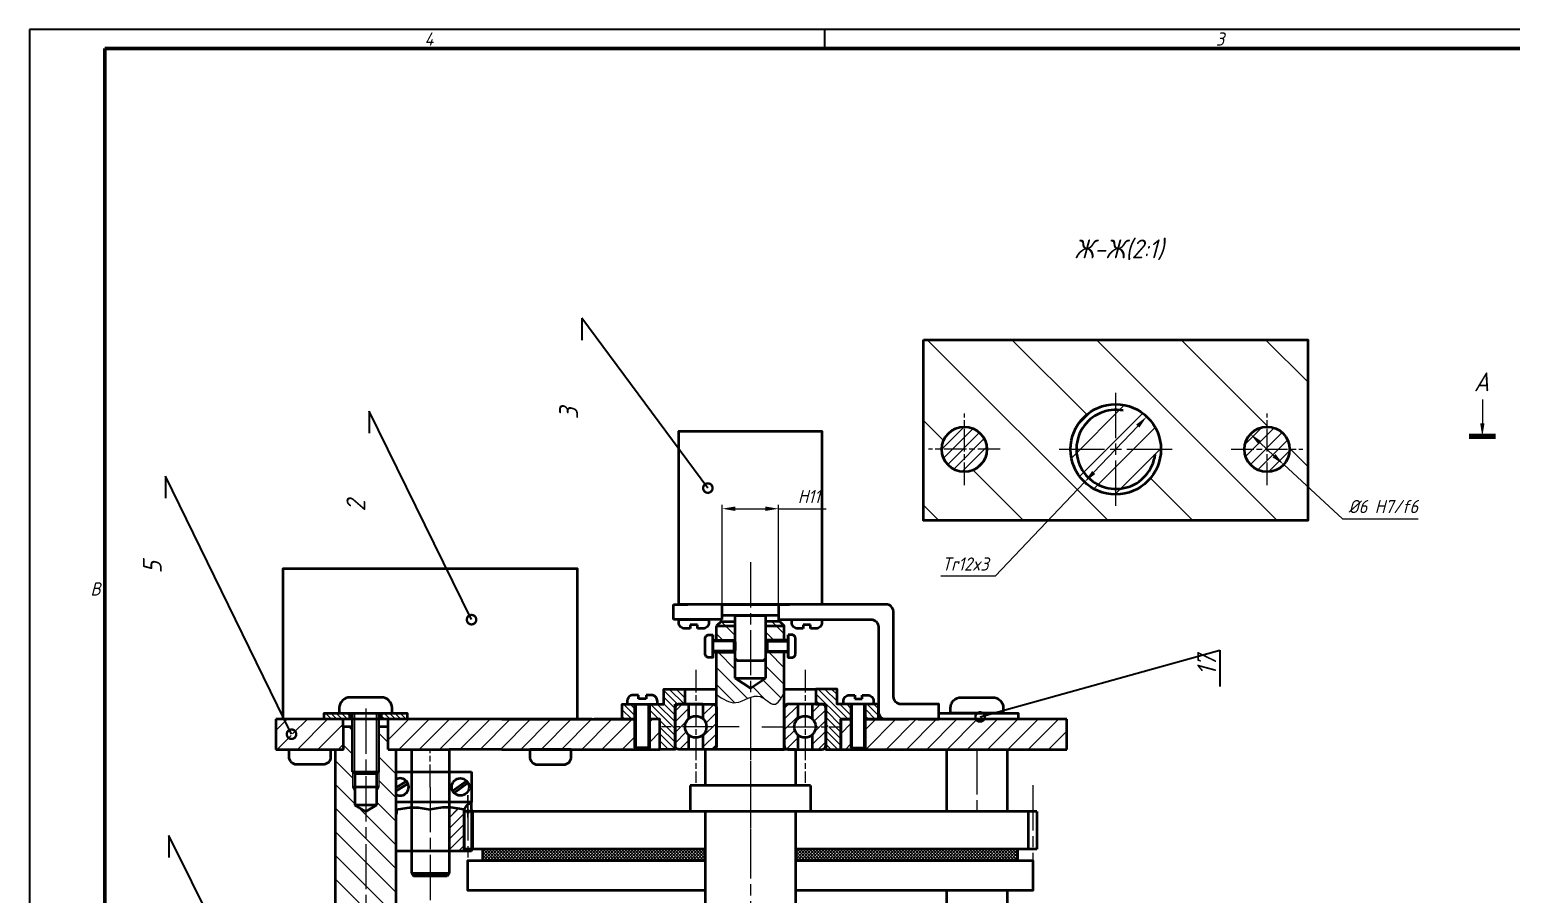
# Model space of a CAD drawing. Header units: millimetres. Extents: x -1178 to 2000, y -2432 to 1302.
# Drawn here: x -1178.4 to -785, y -2067.6 to -1838.1 of the extents above; entities that cross this region are included whole.
import ezdxf
from ezdxf import colors
from ezdxf.entities.mleader import LeaderData, LeaderLine
from ezdxf.enums import TextEntityAlignment as Align
from ezdxf.math import Vec2, Vec3

# ---------------------------------------------------------------- set-up
doc = ezdxf.new("R2010")
doc.units = ezdxf.units.MM
doc.linetypes.add('AM_ISO08W050', pattern=[18, 12, -1.5, 3, -1.5])
doc.linetypes.add('AM_ISO08W050x2', pattern=[9, 6, -0.75, 1.5, -0.75])
doc.layers.get('0').update_dxf_attribs({"lineweight": 80})
for name, color, linetype, lineweight in [('AM_0', 7, 'Continuous', 35), ('AM_4', 3, 'Continuous', 15), ('AM_4N', 3, 'Continuous', 15), ('AM_5', 3, 'Continuous', 15), ('AM_6', 2, 'Continuous', 35), ('AM_7', 4, 'AM_ISO08W050', 15), ('AM_8', 1, 'Continuous', 15), ('AM_BOR', 7, 'Continuous', 35), ('основные', 7, 'Continuous', 35), ('оч жирные', 7, 'Continuous', 70), ('тонкие', 2, 'Continuous', 15)]:
    doc.layers.add(name, color=color, linetype=linetype, lineweight=lineweight)
doc.styles.add('ACGOSTTS', font='geniso.shx', dxfattribs={"oblique": 15})
doc.styles.get("Standard").update_dxf_attribs({"font": 'geniso.shx', "oblique": 15})
doc.dimstyles.new('AM_GOST$0', dxfattribs={"dimtxt": 3.5, "dimasz": 3.5, "dimexe": 1, "dimexo": 1, "dimgap": 1.5, "dimtad": 1, "dimtoh": 1, "dimtxsty": 'Standard', "dimcen": 0, "dimclrd": 256, "dimclre": 256, "dimclrt": 2, "dimadec": 0, "dimazin": 2, "dimtp": 0.1, "dimtm": 0.1, "dimtfac": 0.71, "dimtmove": 0, "dimatfit": 3, "dimfxl": 1, "dimtolj": 1, "dimlwd": -1, "dimlwe": -1, "dimarcsym": 1})
doc.dimstyles.new('AM_GOST$3', dxfattribs={"dimtxt": 3.5, "dimasz": 3.5, "dimexe": 1, "dimexo": 1, "dimgap": 1.5, "dimtad": 1, "dimtoh": 1, "dimtxsty": 'Standard', "dimcen": 0, "dimclrd": 256, "dimclre": 256, "dimclrt": 2, "dimadec": 0, "dimazin": 2, "dimtp": 0.1, "dimtm": 0.1, "dimtfac": 0.71, "dimtdec": 3, "dimtofl": 0, "dimtmove": 0, "dimatfit": 2, "dimfxl": 1, "dimtolj": 1, "dimlwd": -1, "dimlwe": -1, "dimarcsym": 1})
pattern_1 = [(45, (-1500.2472, -2421.1548), (-1.4142136, 1.4142136), [])]
pattern_2 = [(135, (-1500.2472, -2521.8938), (-0.8980256, -0.8980256), [])]
pattern_3 = [(45, (-1899.1692, -2673.5635), (-1.4142136, 1.4142136), [])]
pattern_4 = [(135, (-108.0756, -2492.2954), (-0.7071068, -0.7071068), [])]

# ---------------------------------------------------------------- blocks, each defined once
blk = doc.blocks.new('*D163')
at = {"layer": 'AM_5', "linetype": 'ByBlock', "transparency": 16777216}
for p, q in [((-884.22, -1943.32), (-895.92, -1955.65)), ((-898.33, -1958.19), (-922.05, -1983.18)), ((-922.05, -1983.18), (-936.5, -1983.18))]:
    blk.add_line(p, q, dxfattribs=at)
at = {"layer": 'AM_5', "transparency": 16777216}
for points in [[(-884.64, -1942.91), (-883.8, -1943.72), (-881.81, -1940.78)], [(-896.35, -1955.25), (-895.5, -1956.05), (-898.33, -1958.19)]]:
    blk.add_solid(points, dxfattribs=at)
at = {"layer": 'Defpoints', "color": 0, "transparency": 16777216}
for p in [(-881.81, -1940.78), (-898.33, -1958.19)]:
    blk.add_point(p, dxfattribs=at)
at = {"layer": 'AM_5', "color": 2, "transparency": 16777216, "insert": (-930.02, -1979.93), "char_height": 3.5, "attachment_point": 5}
blk.add_mtext('\\A1;Tr12x3', dxfattribs=at)
blk = doc.blocks.new('*D164')
at = {"layer": 'AM_5', "linetype": 'ByBlock', "transparency": 16777216}
for p, q in [((-851.73, -1947.79), (-848.05, -1951.17)), ((-845.48, -1953.54), (-829.83, -1967.93)), ((-829.83, -1967.93), (-809.77, -1967.93))]:
    blk.add_line(p, q, dxfattribs=at)
at = {"layer": 'AM_5', "transparency": 16777216}
for points in [[(-851.34, -1947.36), (-852.13, -1948.22), (-854.31, -1945.42)], [(-847.66, -1950.74), (-848.45, -1951.6), (-845.48, -1953.54)]]:
    blk.add_solid(points, dxfattribs=at)
at = {"layer": 'Defpoints', "color": 0, "transparency": 16777216}
for p in [(-854.31, -1945.42), (-845.48, -1953.54)]:
    blk.add_point(p, dxfattribs=at)
at = {"layer": 'AM_5', "color": 2, "transparency": 16777216, "insert": (-819.05, -1964.68), "char_height": 3.5, "attachment_point": 5}
blk.add_mtext('\\A1;%%C6 H7/f6', dxfattribs=at)
blk = doc.blocks.new('GOST_A1_LANDSCAPE')
at = {"layer": 'AM_BOR', "color": 1, "lineweight": 25}
for p, q in [((841, 594), (0, 594)), ((0, 594), (0, 0)), ((211, 594), (211, 589))]:
    blk.add_line(p, q, dxfattribs=at)
at = {"layer": 'AM_BOR', "color": 7, "lineweight": 50}
for p, q in [((836, 589), (20, 589)), ((20, 589), (20, 5))]:
    blk.add_line(p, q, dxfattribs=at)
at = {"layer": 'AM_BOR', "color": 1, "lineweight": 25, "style": 'ACGOSTTS', "oblique": 15}
for s, p in [('4', (106, 591.5)), ('3', (316, 591.5)), ('B', (17.5, 445.5))]:
    blk.add_text(s, height=3.5, dxfattribs=at).set_placement(p, align=Align.MIDDLE_CENTER)
blk = doc.blocks.new('*D171')
at = {"layer": 'AM_5', "linetype": 'ByBlock', "transparency": 16777216}
for p, q in [((-994.55, -1992.65), (-994.55, -1964.25)), ((-991.05, -1965.25), (-983.05, -1965.25)), ((-979.55, -1992.65), (-979.55, -1964.25)), ((-979.55, -1965.25), (-966.95, -1965.25))]:
    blk.add_line(p, q, dxfattribs=at)
at = {"layer": 'AM_5', "transparency": 16777216}
for points in [[(-991.05, -1964.67), (-991.05, -1965.84), (-994.55, -1965.25)], [(-983.05, -1964.67), (-983.05, -1965.84), (-979.55, -1965.25)]]:
    blk.add_solid(points, dxfattribs=at)
at = {"layer": 'Defpoints', "color": 0, "transparency": 16777216}
for p in [(-979.55, -1965.25), (-994.55, -1993.65), (-979.55, -1993.65)]:
    blk.add_point(p, dxfattribs=at)
at = {"layer": 'AM_5', "color": 2, "transparency": 16777216, "insert": (-971.5, -1962), "char_height": 3.5, "attachment_point": 5}
blk.add_mtext('\\A1;H11', dxfattribs=at)
blk = doc.blocks.new('_DotSmall')
at = {"color": 0, "linetype": 'ByBlock', "const_width": 0.5}
blk.add_lwpolyline([(-0.0625, 0, 1), (0.0625, 0, 1)], format="xyb", close=True, dxfattribs=at)

msp = doc.modelspace()

# ---------------------------------------------------------------- hatches: boundary and pattern name
at = {"layer": 'AM_8'}
h = msp.add_hatch(dxfattribs=at)
h.set_pattern_fill('ANSI31', color=256, scale=5, angle=90, style=0)
h.set_pattern_definition([(135, (-1173.421, -2180.973), (-11.2253, -11.2253), [])])
h.paths.add_polyline_path([(-839.071, -1920.379), (-941.071, -1920.379), (-941.071, -1968.379), (-839.071, -1968.379)])
h.paths.add_polyline_path([(-878.071, -1949.481, -1), (-902.071, -1949.481, -1)], flags=16)
h.paths.add_polyline_path([(-924.249, -1949.481, -1), (-936.249, -1949.481, -1)], flags=16)
h.paths.add_polyline_path([(-843.894, -1949.481, -1), (-855.894, -1949.481, -1)], flags=16)
h = msp.add_hatch(dxfattribs=at)
h.set_pattern_fill('_U', color=256, scale=5, angle=45, style=0, pattern_type=0)
h.set_pattern_definition([(45, (-1173.4213, -2180.973), (-3.535534, 3.535534), [])])
edge = h.paths.add_edge_path()
edge.add_arc((-890.071, -1949.481), 12, 191.45916, 510.20465)
edge.add_arc((-890.071, -1949.481), 12, 150.20465, 191.45916)
h = msp.add_hatch(dxfattribs=at)
h.set_pattern_fill('_U', color=256, scale=2, angle=45, style=0, pattern_type=0)
h.set_pattern_definition([(45, (-1173.4213, -2180.973), (-1.414214, 1.414214), [])])
edge = h.paths.add_edge_path()
edge.add_arc((-930.249, -1949.481), 6, 191.45916, 383.26764)
edge.add_arc((-930.249, -1949.481), 6, 23.26764, 191.45916)
h = msp.add_hatch(dxfattribs=at)
h.set_pattern_fill('_U', color=256, scale=2.4, angle=45, style=0, pattern_type=0)
h.set_pattern_definition([(45, (-1173.4213, -2180.973), (-1.697056, 1.697056), [])])
edge = h.paths.add_edge_path()
edge.add_arc((-849.894, -1949.481), 6, 191.45916, 514.52594)
edge.add_arc((-849.894, -1949.481), 6, 154.52594, 191.45916)
h = msp.add_hatch(dxfattribs=at)
h.set_pattern_fill('ANSI31', color=256, angle=90, style=0)
h.set_pattern_definition([(135, (-686.6835, -2438.0182), (-2.245064, -2.245064), [])])
edge = h.paths.add_edge_path()
edge.add_line((-995.297, -2003.351), (-995.727, -2003.351))
edge.add_line((-995.727, -2003.351), (-996.047, -2003.351))
edge.add_line((-996.047, -2003.351), (-996.047, -2014.612))
edge.add_spline(control_points=[(-996.047, -2014.612), (-994.352, -2015.769), (-991.464, -2017.74), (-988.333, -2015.83), (-987.049, -2015.354)], knot_values=[0, 0, 0, 0, 2.7958773, 4.7635346, 4.7635346, 4.7635346, 4.7635346], degree=3, periodic=0)
edge.add_line((-987.049, -2015.354), (-987.049, -2012.861))
edge.add_line((-987.049, -2012.861), (-991.047, -2010.241))
edge.add_line((-991.047, -2010.241), (-991.047, -2005.048))
edge.add_line((-991.047, -2005.048), (-991.047, -2003.351))
edge.add_line((-991.047, -2003.351), (-991.477, -2003.351))
edge.add_line((-991.477, -2003.351), (-995.297, -2003.351))
edge = h.paths.add_edge_path()
edge.add_line((-982.618, -2003.351), (-983.047, -2003.351))
edge.add_line((-983.047, -2003.351), (-983.047, -2005.048))
edge.add_line((-983.047, -2005.048), (-983.047, -2010.241))
edge.add_line((-983.047, -2010.241), (-987.049, -2012.863))
edge.add_line((-987.049, -2012.863), (-987.049, -2015.354))
edge.add_spline(control_points=[(-987.049, -2015.354), (-986.151, -2015.021), (-983.9, -2014.566), (-980.513, -2018.781), (-978.869, -2015.587), (-978.047, -2013.99)], knot_values=[4.7635346, 4.7635346, 4.7635346, 4.7635346, 6.1390184, 8.2290928, 10.3200374, 10.3200374, 10.3200374, 10.3200374], degree=3, periodic=0)
edge.add_line((-978.047, -2013.99), (-978.047, -2003.351))
edge.add_line((-978.047, -2003.351), (-978.368, -2003.351))
edge.add_line((-978.368, -2003.351), (-978.797, -2003.351))
edge.add_line((-978.797, -2003.351), (-982.618, -2003.351))
h.paths.add_polyline_path([(-996.047, -1996.355), (-996.047, -2000.151), (-995.727, -2000.151), (-995.297, -2000.151), (-991.477, -2000.151), (-991.047, -2000.151), (-991.047, -1996.355)])
h.paths.add_polyline_path([(-983.047, -1996.355), (-983.047, -2000.151), (-982.618, -2000.151), (-978.797, -2000.151), (-978.368, -2000.151), (-978.047, -2000.151), (-978.047, -1996.355)])
h.paths.add_polyline_path([(-994.847, -1995.155), (-996.047, -1996.355), (-991.047, -1996.355), (-991.047, -1995.155)])
h.paths.add_polyline_path([(-983.047, -1995.155), (-983.047, -1996.355), (-978.047, -1996.355), (-979.247, -1995.155)])
h = msp.add_hatch(dxfattribs=at)
h.set_pattern_fill('ANSI31', color=256, scale=0.4, angle=450, style=0)
h.set_pattern_definition(pattern_2)
h.paths.add_polyline_path([(-1017.747, -2017.155), (-1021.047, -2017.155), (-1021.047, -2021.155), (-1017.747, -2021.155)])
edge = h.paths.add_edge_path()
edge.add_arc((-1006.047, -2018.155), 1, 90, 180, ccw=False)
edge.add_line((-1006.047, -2017.155), (-1004.447, -2017.155))
edge.add_line((-1004.447, -2017.155), (-1004.447, -2013.155))
edge.add_line((-1004.447, -2013.155), (-1010.047, -2013.155))
edge.add_line((-1010.047, -2013.155), (-1010.047, -2017.155))
edge.add_line((-1010.047, -2017.155), (-1011.047, -2017.155))
edge.add_line((-1011.047, -2017.155), (-1013.747, -2017.155))
edge.add_line((-1013.747, -2017.155), (-1013.747, -2021.155))
edge.add_line((-1013.747, -2021.155), (-1011.047, -2021.155))
edge.add_line((-1011.047, -2021.155), (-1011.047, -2023.048))
edge.add_line((-1011.047, -2023.048), (-1007.047, -2023.048))
edge.add_line((-1007.047, -2023.048), (-1007.047, -2018.155))
h.paths.add_polyline_path([(-1017.747, -2017.155), (-1021.047, -2017.155), (-1021.047, -2021.155), (-1017.747, -2021.155)], flags=17)
h.paths.add_polyline_path([(-1007.047, -2023.155), (-1011.047, -2023.155), (-1011.047, -2029.155), (-1007.047, -2029.155)])
edge = h.paths.add_edge_path()
edge.add_line((-960.347, -2017.155), (-963.047, -2017.155))
edge.add_line((-963.047, -2017.155), (-964.047, -2017.155))
edge.add_line((-964.047, -2017.155), (-964.047, -2013.155))
edge.add_line((-964.047, -2013.155), (-969.647, -2013.155))
edge.add_line((-969.647, -2013.155), (-969.647, -2017.155))
edge.add_line((-969.647, -2017.155), (-968.047, -2017.155))
edge.add_arc((-968.047, -2018.155), 1, 0, 90, ccw=False)
edge.add_line((-967.047, -2018.155), (-967.047, -2023.048))
edge.add_line((-967.047, -2023.048), (-963.047, -2023.048))
edge.add_line((-963.047, -2023.048), (-963.047, -2021.155))
edge.add_line((-963.047, -2021.155), (-960.347, -2021.155))
edge.add_line((-960.347, -2021.155), (-960.347, -2017.155))
h.paths.add_polyline_path([(-953.047, -2017.155), (-956.347, -2017.155), (-956.347, -2021.155), (-953.047, -2021.155)])
h.paths.add_polyline_path([(-963.047, -2023.155), (-967.047, -2023.155), (-967.047, -2029.155), (-963.047, -2029.155)])
h = msp.add_hatch(dxfattribs=at)
h.set_pattern_fill('ANSI31', color=256, scale=0.4, angle=450, style=0)
h.set_pattern_definition(pattern_2)
h.paths.add_polyline_path([(-1019.747, -2017.155), (-1021.047, -2017.155), (-1021.047, -2021.155), (-1017.747, -2021.155), (-1017.747, -2017.155)])
h = msp.add_hatch(dxfattribs=at)
h.set_pattern_fill('_U', color=256, scale=2, angle=405, style=0, pattern_type=0)
h.set_pattern_definition(pattern_3)
edge = h.paths.add_edge_path()
edge.add_line((-1006.047, -2029.155), (-1003.461, -2029.155))
edge.add_line((-1003.461, -2029.155), (-1003.461, -2025.28))
edge.add_arc((-1001.547, -2023.155), 2.86, 492.00772, 587.99228, ccw=False)
edge.add_line((-1003.461, -2021.03), (-1003.461, -2017.155))
edge.add_line((-1003.461, -2017.155), (-1006.047, -2017.155))
edge.add_arc((-1006.047, -2018.155), 1, 450, 540)
edge.add_line((-1007.047, -2018.155), (-1007.047, -2028.155))
edge.add_arc((-1006.047, -2028.155), 1, 540, 630)
h = msp.add_hatch(dxfattribs=at)
h.set_pattern_fill('_U', color=256, scale=2, angle=405, style=0, pattern_type=0)
h.set_pattern_definition(pattern_3)
edge = h.paths.add_edge_path()
edge.add_line((-997.047, -2017.155), (-999.633, -2017.155))
edge.add_line((-999.633, -2017.155), (-999.633, -2021.03))
edge.add_arc((-1001.547, -2023.155), 2.86, 312.00772, 407.99228, ccw=False)
edge.add_line((-999.633, -2025.28), (-999.633, -2029.155))
edge.add_line((-999.633, -2029.155), (-997.047, -2029.155))
edge.add_arc((-997.047, -2028.155), 1, 630, 720)
edge.add_line((-996.047, -2028.155), (-996.047, -2018.155))
edge.add_arc((-997.047, -2018.155), 1, 360, 450)
h = msp.add_hatch(dxfattribs=at)
h.set_pattern_fill('_U', color=256, scale=2, angle=405, style=0, pattern_type=0)
h.set_pattern_definition(pattern_3)
edge = h.paths.add_edge_path()
edge.add_arc((-977.047, -2018.155), 1, 450, 540)
edge.add_line((-978.047, -2018.155), (-978.047, -2028.155))
edge.add_arc((-977.047, -2028.155), 1, 540, 630)
edge.add_line((-977.047, -2029.155), (-974.461, -2029.155))
edge.add_line((-974.461, -2029.155), (-974.461, -2025.28))
edge.add_arc((-972.547, -2023.155), 2.86, 492.00772, 587.99228, ccw=False)
edge.add_line((-974.461, -2021.03), (-974.461, -2017.155))
edge.add_line((-974.461, -2017.155), (-977.047, -2017.155))
h = msp.add_hatch(dxfattribs=at)
h.set_pattern_fill('_U', color=256, scale=2, angle=405, style=0, pattern_type=0)
h.set_pattern_definition(pattern_3)
edge = h.paths.add_edge_path()
edge.add_line((-970.633, -2025.28), (-970.633, -2029.155))
edge.add_line((-970.633, -2029.155), (-968.047, -2029.155))
edge.add_arc((-968.047, -2028.155), 1, 630, 720)
edge.add_line((-967.047, -2028.155), (-967.047, -2018.155))
edge.add_arc((-968.047, -2018.155), 1, 360, 450)
edge.add_line((-968.047, -2017.155), (-970.633, -2017.155))
edge.add_line((-970.633, -2017.155), (-970.633, -2021.03))
edge.add_arc((-972.547, -2023.155), 2.86, 312.00772, 407.99228, ccw=False)
h = msp.add_hatch(dxfattribs=at)
h.set_pattern_fill('ANSI31', color=256, scale=1.2, angle=180)
h.set_pattern_definition([(225, (-2064.19, -2517.3044), (2.694077, -2.694077), [])])
h.paths.add_polyline_path([(-1110.571, -2116.373), (-1108.139, -2119.33, -1), (-1107.742, -2119.812, -1), (-1108.139, -2119.33), (-1110.571, -2116.373), (-1113.047, -2116.373), (-1113.047, -2124.373), (-1095.173, -2124.373), (-1095.173, -2122.4), (-1095.173, -2116.373)])
h.paths.add_polyline_path([(-1031.053, -2116.373), (-1031.053, -2118.373), (-1031.044, -2118.373), (-1031.044, -2124.373), (-1078.173, -2124.373), (-1078.173, -2126), (-1100.173, -2126), (-1100.173, -2124.373), (-1083.173, -2124.373), (-1083.173, -2122.4), (-1083.173, -2116.373)])
h.paths.add_polyline_path([(-1111.047, -2021.155), (-1112.131, -2021.155), (-1109.061, -2024.887, -1), (-1108.664, -2025.37, -1), (-1109.061, -2024.887), (-1112.131, -2021.155), (-1113.047, -2021.155), (-1113.047, -2029.155), (-1095.173, -2029.155), (-1095.173, -2023.155), (-1095.173, -2021.155)])
h.paths.add_polyline_path([(-1083.173, -2021.155), (-1083.173, -2023.155), (-1083.173, -2029.155), (-1067.047, -2029.155), (-1053.047, -2029.155), (-1017.747, -2029.155), (-1017.747, -2028.701), (-1017.747, -2021.155), (-1028.48, -2021.155), (-1053.047, -2021.155)])
h.paths.add_polyline_path([(-1023.053, -2116.373), (-1023.053, -2118.373), (-1023.044, -2118.373), (-1023.07, -2124.373), (-1021.062, -2124.373), (-1015.053, -2124.373), (-1015.053, -2116.373)])
h.paths.add_polyline_path([(-951.074, -2116.373), (-951.074, -2118.373), (-951.065, -2118.373), (-951.065, -2124.373), (-953.066, -2124.373), (-953.066, -2150.373), (-958.605, -2150.373), (-958.605, -2124.373), (-959.053, -2124.373), (-959.053, -2116.373), (-953.074, -2116.373), (-953.074, -2115.373), (-949.556, -2115.373), (-949.556, -2116.373)])
h.paths.add_polyline_path([(-941.074, -2116.373), (-943.074, -2116.373), (-943.074, -2118.373), (-943.065, -2118.373), (-943.09, -2124.373), (-926.826, -2124.373), (-926.84, -2116.373)])
h.paths.add_polyline_path([(-926.84, -2116.373), (-926.826, -2124.373), (-903.047, -2124.373), (-903.047, -2116.373)])
h.paths.add_polyline_path([(-941.051, -2021.159), (-942.48, -2021.155), (-953.48, -2021.155), (-956.347, -2021.155), (-956.347, -2029.155), (-945.614, -2029.155), (-903.047, -2029.155), (-903.047, -2021.155), (-937.014, -2021.155), (-937.014, -2021.159)])
h.paths.add_polyline_path([(-963.047, -2021.155), (-963.047, -2029.155), (-960.347, -2029.155), (-960.347, -2028.701), (-960.347, -2021.155)])
h.paths.add_polyline_path([(-1013.747, -2021.155), (-1013.747, -2028.701), (-1013.747, -2029.155), (-1011.047, -2029.155), (-1011.047, -2021.155)])
h = msp.add_hatch(dxfattribs=at)
h.set_pattern_fill('_U', color=256, angle=135, style=0, pattern_type=0)
h.set_pattern_definition(pattern_4)
h.paths.add_polyline_path([(-1100.173, -2021.155), (-1093.402, -2021.155), (-1093.402, -2019.555), (-1100.173, -2019.555)])
h = msp.add_hatch(dxfattribs=at)
h.set_pattern_fill('_U', color=256, angle=135, style=0, pattern_type=0)
h.set_pattern_definition(pattern_4)
h.paths.add_polyline_path([(-1078.173, -2019.555), (-1084.945, -2019.555), (-1084.945, -2021.155), (-1078.173, -2021.155)])
h = msp.add_hatch(dxfattribs=at)
h.set_pattern_fill('ANSI31', color=256, scale=1.4, angle=90)
h.set_pattern_definition([(135, (-2064.19, -2517.3044), (-3.14309, -3.14309), [])])
h.paths.add_polyline_path([(-1085.673, -2023.155), (-1085.673, -2035.074), (-1085.673, -2039.155), (-1086.323, -2040.355), (-1086.323, -2043.955), (-1089.173, -2045.6), (-1089.173, -2099.955), (-1086.323, -2101.6), (-1086.323, -2105.2), (-1085.673, -2106.4), (-1085.673, -2110.481), (-1085.673, -2116.373), (-1081.173, -2116.373), (-1081.173, -2035.155), (-1081.173, -2029.182), (-1083.173, -2029.155), (-1083.173, -2023.155)])
h.paths.add_polyline_path([(-1092.673, -2039.155), (-1092.673, -2023.155), (-1095.173, -2023.155), (-1095.173, -2029.155), (-1097.173, -2029.182), (-1097.173, -2116.373), (-1092.673, -2116.373), (-1092.673, -2110.481), (-1092.673, -2106.4), (-1092.024, -2105.2), (-1092.024, -2101.6), (-1089.173, -2099.955), (-1089.173, -2045.6), (-1092.024, -2043.955), (-1092.024, -2040.355)])
h.paths.add_polyline_path([(-1085.673, -2116.373), (-1085.673, -2122.4), (-1083.173, -2122.4), (-1083.173, -2116.373)])
h.paths.add_polyline_path([(-1095.173, -2116.373), (-1095.173, -2122.4), (-1092.673, -2122.4), (-1092.673, -2116.373)])
h = msp.add_hatch(dxfattribs=at)
h.set_pattern_fill('_U', color=256, scale=2, angle=405, style=0, pattern_type=0)
h.set_pattern_definition(pattern_1)
h.paths.add_polyline_path([(-1063.297, -2056.155), (-1063.297, -2045.155), (-1067.047, -2044.569), (-1067.047, -2056.155)])
h = msp.add_hatch(dxfattribs=at)
h.set_pattern_fill('_U', color=256, scale=2, angle=405, style=0, pattern_type=0)
h.set_pattern_definition(pattern_1)
h.paths.add_polyline_path([(-1067.047, -2045.155), (-1067.047, -2056.155), (-1063.297, -2056.155), (-1063.297, -2045.155)])
h = msp.add_hatch(dxfattribs=at)
h.set_pattern_fill('ANSI37', color=256, scale=0.182, angle=360, style=0)
h.set_pattern_definition([(45, (-3924.4194, -2713.84635), (-0.40860165, 0.40860165), []), (135, (-3924.4194, -2713.84635), (-0.40860165, -0.40860165), [])])
h.paths.add_polyline_path([(-999.048, -2055.655), (-1058.047, -2055.655), (-1058.047, -2058.647), (-999.048, -2058.647)])
h.paths.add_polyline_path([(-916.047, -2055.655), (-975.047, -2055.655), (-975.047, -2058.647), (-916.047, -2058.647)])

# ---------------------------------------------------------------- linework, layer by layer
at = {"layer": 'AM_0'}
for p, q in [((-1077.047, -2029.155), (-1077.047, -2045.155)), ((-1067.047, -2029.155), (-1067.047, -2045.155)), ((-999.047, -2029.155), (-999.047, -2038.778)), ((-975.047, -2029.155), (-975.047, -2038.778)), ((-1092.024, -2035.555), (-1092.024, -2043.955)), ((-1086.323, -2035.555), (-1086.323, -2043.955)), ((-1085.673, -2039.155), (-1092.673, -2039.155)), ((-1003.047, -2038.778), (-1003.047, -2045.655)), ((-971.047, -2038.778), (-1003.047, -2038.778)), ((-971.047, -2038.778), (-971.047, -2045.655)), ((-1089.173, -2045.6), (-1092.024, -2043.955)), ((-1086.323, -2043.955), (-1092.024, -2043.955)), ((-1089.173, -2045.6), (-1086.323, -2043.955)), ((-1061.047, -2043.155), (-1081.173, -2043.155)), ((-1061.047, -2045.155), (-1061.047, -2056.155)), ((-1063.047, -2045.655), (-1063.047, -2055.655)), ((-911.047, -2045.655), (-1063.047, -2045.655)), ((-1060.797, -2045.655), (-1060.797, -2055.655)), ((-971.047, -2045.655), (-1003.047, -2045.655)), ((-975.047, -2045.655), (-999.047, -2045.655)), ((-913.297, -2045.655), (-913.297, -2055.655)), ((-911.047, -2045.655), (-911.047, -2055.655)), ((-1061.047, -2056.155), (-1081.173, -2056.155)), ((-1077.047, -2056.155), (-1077.047, -2061.997)), ((-1067.047, -2056.155), (-1077.047, -2056.155)), ((-1067.047, -2056.155), (-1067.047, -2061.997)), ((-999.047, -2055.655), (-1063.047, -2055.655)), ((-911.047, -2055.655), (-975.047, -2055.655)), ((-1077.047, -2061.997), (-1076.513, -2062.802)), ((-1067.581, -2062.802), (-1076.513, -2062.802)), ((-1067.047, -2061.997), (-1067.581, -2062.802))]:
    msp.add_line(p, q, dxfattribs=at)
at = {"layer": 'AM_4'}
for p, q in [((-1017.314, -2029.155), (-1017.314, -2017.155)), ((-1014.18, -2029.155), (-1014.18, -2017.155)), ((-959.914, -2029.155), (-959.914, -2017.155)), ((-956.347, -2028.701), (-956.347, -2017.155)), ((-1092.673, -2021.256), (-1092.673, -2039.155)), ((-1092.024, -2035.555), (-1092.024, -2019.555)), ((-1086.323, -2035.555), (-1086.323, -2019.555)), ((-1085.673, -2021.256), (-1085.673, -2039.155)), ((-1017.747, -2028.701), (-1017.747, -2029.155)), ((-1013.747, -2028.701), (-1013.747, -2029.155)), ((-960.347, -2028.701), (-960.347, -2029.155)), ((-956.347, -2028.701), (-956.347, -2029.155)), ((-1092.673, -2039.155), (-1092.024, -2040.355)), ((-1085.673, -2039.155), (-1086.323, -2040.355))]:
    msp.add_line(p, q, dxfattribs=at)
at = {"layer": 'AM_4N'}
for p, q in [((-991.047, -2000.581), (-997.047, -2000.581)), ((-983.047, -2000.581), (-977.047, -2000.581)), ((-991.047, -2002.922), (-997.047, -2002.922)), ((-983.047, -2002.922), (-977.047, -2002.922))]:
    msp.add_line(p, q, dxfattribs=at)
at = {"layer": 'AM_5'}
msp.add_line((-792.739, -1936.234), (-792.739, -1942.553), dxfattribs=at)
at = {"layer": 'AM_5', "linetype": 'Continuous'}
msp.add_trace([(-793.322, -1942.553), (-792.156, -1942.553), (-792.739, -1946.053)], dxfattribs=at)
at = {"layer": 'AM_6'}
msp.add_arc((-890.005, -1949.49), 10.5, 79.58166, 352.69269, dxfattribs=at)
at = {"layer": 'AM_7'}
for p, q in [((-890.071, -1964.481), (-890.071, -1934.481)), ((-905.071, -1949.481), (-875.071, -1949.481)), ((-987.047, -1979.467), (-987.065, -2385.616)), ((-1089.173, -2018.304), (-1089.173, -2124.373)), ((-926.921, -2029.155), (-926.921, -2045.655)), ((-1072.047, -2039.155), (-1072.047, -2071.155)), ((-1062.112, -2041.32), (-1062.047, -2063.155)), ((-1062.047, -2041.32), (-1062.047, -2062.655)), ((-912.047, -2038.655), (-912.047, -2062.655))]:
    msp.add_line(p, q, dxfattribs=at)
at = {"layer": 'AM_7', "linetype": 'AM_ISO08W050x2'}
for p, q in [((-930.249, -1959.022), (-930.249, -1939.941)), ((-849.894, -1959.022), (-849.894, -1939.941)), ((-920.709, -1949.481), (-939.789, -1949.481)), ((-859.434, -1949.481), (-840.354, -1949.481)), ((-1001.547, -2008.049), (-1001.547, -2038.048)), ((-972.547, -2008.049), (-972.547, -2038.048)), ((-972.547, -2008.049), (-972.547, -2038.048)), ((-990.047, -2023.155), (-1010.64, -2023.155)), ((-987.047, -2023.155), (-987.047, -2051.655)), ((-984.047, -2023.155), (-963.454, -2023.155)), ((-1072.047, -2039.155), (-1072.047, -2029.155))]:
    msp.add_line(p, q, dxfattribs=at)
at = {"layer": 'основные'}
for p, q in [((-1007.448, -1994.646), (-1007.448, -1990.646)), ((-1007.448, -1990.646), (-1003.615, -1990.646)), ((-994.548, -1994.647), (-994.548, -1990.648)), ((-987.047, -1990.648), (-976.647, -1990.648)), ((-979.547, -1990.648), (-979.547, -1994.648)), ((-994.548, -1994.647), (-1007.448, -1994.646)), ((-1001.047, -1996.048), (-1003.047, -1996.048)), ((-1003.047, -1996.048), (-1003.047, -1997.048)), ((-1001.047, -1997.048), (-1001.047, -1996.048)), ((-994.847, -1995.155), (-996.047, -1996.355)), ((-996.047, -2000.151), (-996.047, -1996.355)), ((-996.047, -1996.355), (-991.047, -1996.355)), ((-994.847, -1995.155), (-991.047, -1995.155)), ((-979.247, -1995.155), (-983.047, -1995.155)), ((-983.047, -1996.355), (-978.047, -1996.355)), ((-979.247, -1995.155), (-978.047, -1996.355)), ((-978.047, -2000.151), (-978.047, -1996.355)), ((-971.047, -1996.048), (-973.047, -1996.048)), ((-973.047, -1996.048), (-973.047, -1997.048)), ((-971.047, -1997.048), (-971.047, -1996.048)), ((-997.047, -2000.151), (-997.047, -1998.751)), ((-997.047, -2000.151), (-995.727, -2000.151)), ((-997.047, -2003.351), (-997.047, -2000.151)), ((-995.727, -2000.151), (-995.297, -2000.151)), ((-995.297, -2000.151), (-991.477, -2000.151)), ((-991.477, -2000.151), (-991.047, -2000.581)), ((-991.477, -2000.151), (-991.477, -2003.351)), ((-991.477, -2000.151), (-991.047, -2000.151)), ((-991.047, -2000.581), (-991.047, -2002.922)), ((-982.618, -2000.151), (-983.047, -2000.581)), ((-982.618, -2000.151), (-983.047, -2000.151)), ((-983.047, -2000.581), (-983.047, -2002.922)), ((-978.797, -2000.151), (-982.618, -2000.151)), ((-982.618, -2000.151), (-982.618, -2003.351)), ((-978.368, -2000.151), (-978.797, -2000.151)), ((-977.047, -2000.151), (-978.368, -2000.151)), ((-977.047, -2000.151), (-977.047, -1998.751)), ((-977.047, -2003.351), (-977.047, -2000.151)), ((-997.047, -2004.751), (-997.047, -2003.351)), ((-997.047, -2003.351), (-995.727, -2003.351)), ((-996.047, -2029.155), (-996.047, -2003.351)), ((-995.727, -2003.351), (-995.297, -2003.351)), ((-995.297, -2003.351), (-991.477, -2003.351)), ((-991.477, -2003.351), (-991.047, -2002.922)), ((-991.477, -2003.351), (-991.047, -2003.351)), ((-991.047, -2010.241), (-991.047, -2005.048)), ((-982.618, -2003.351), (-983.047, -2002.922)), ((-982.618, -2003.351), (-983.047, -2003.351)), ((-983.047, -2005.048), (-983.047, -2010.241)), ((-978.797, -2003.351), (-982.618, -2003.351)), ((-978.368, -2003.351), (-978.797, -2003.351)), ((-977.047, -2003.351), (-978.368, -2003.351)), ((-978.047, -2029.155), (-978.047, -2003.351)), ((-977.047, -2004.751), (-977.047, -2003.351)), ((-1004.447, -2013.155), (-1004.447, -2017.155)), ((-1004.447, -2013.155), (-996.047, -2013.155)), ((-987.048, -2012.861), (-991.047, -2010.241)), ((-991.047, -2010.241), (-983.047, -2010.241)), ((-987.047, -2012.862), (-983.047, -2010.241)), ((-978.047, -2013.155), (-969.647, -2013.155)), ((-1017.747, -2028.701), (-1017.747, -2017.155)), ((-1016.747, -2015.755), (-1016.747, -2014.755)), ((-1014.747, -2015.755), (-1016.747, -2015.755)), ((-1014.747, -2014.755), (-1014.747, -2015.755)), ((-1013.747, -2028.701), (-1013.747, -2017.155)), ((-1007.047, -2018.155), (-1007.047, -2017.155)), ((-1007.047, -2017.155), (-1006.047, -2017.155)), ((-1006.047, -2017.155), (-996.047, -2017.155)), ((-999.633, -2017.155), (-1006.047, -2017.155)), ((-1003.461, -2017.155), (-1003.461, -2021.03)), ((-999.633, -2017.155), (-999.633, -2021.03)), ((-974.461, -2017.155), (-974.461, -2021.03)), ((-970.633, -2017.155), (-970.633, -2021.03)), ((-968.047, -2017.155), (-967.041, -2017.155)), ((-967.041, -2017.155), (-967.041, -2018.253)), ((-960.347, -2017.155), (-960.347, -2028.701)), ((-959.347, -2014.755), (-959.347, -2015.755)), ((-959.347, -2015.755), (-957.347, -2015.755)), ((-957.347, -2015.755), (-957.347, -2014.755)), ((-956.78, -2029.155), (-956.78, -2017.155)), ((-1113.047, -2021.155), (-1113.047, -2029.155)), ((-1095.173, -2023.155), (-1095.173, -2021.155)), ((-1093.402, -2021.155), (-1093.402, -2019.555)), ((-1092.673, -2035.074), (-1092.673, -2019.555)), ((-1085.673, -2035.074), (-1085.673, -2019.555)), ((-1084.945, -2021.155), (-1084.945, -2019.555)), ((-1083.173, -2023.155), (-1083.173, -2021.155)), ((-1053.047, -2021.155), (-1028.48, -2021.155)), ((-1028.48, -2021.155), (-1017.747, -2021.155)), ((-1011.047, -2021.155), (-1013.747, -2021.155)), ((-1011.047, -2029.155), (-1011.047, -2021.155)), ((-1007.047, -2018.155), (-1007.047, -2021.155)), ((-963.047, -2021.155), (-963.047, -2029.155)), ((-963.047, -2021.155), (-960.347, -2021.155)), ((-960.347, -2021.155), (-963.047, -2021.155)), ((-953.48, -2021.155), (-956.347, -2021.155)), ((-942.48, -2021.155), (-953.48, -2021.155)), ((-903.047, -2021.155), (-942.48, -2021.155)), ((-903.047, -2029.155), (-903.047, -2021.155)), ((-1003.461, -2025.28), (-1003.461, -2029.155)), ((-999.633, -2025.28), (-999.633, -2029.155)), ((-974.461, -2025.28), (-974.461, -2029.155)), ((-970.633, -2025.28), (-970.633, -2029.155)), ((-1083.173, -2029.155), (-1067.047, -2029.155)), ((-1053.047, -2029.155), (-1067.047, -2029.155)), ((-1053.047, -2029.155), (-1011.047, -2029.155)), ((-1013.747, -2028.701), (-1017.747, -2028.701)), ((-1017.314, -2029.155), (-1017.747, -2028.701)), ((-1014.18, -2029.155), (-1017.314, -2029.155)), ((-1013.747, -2028.701), (-1014.18, -2029.155)), ((-975.047, -2029.155), (-999.047, -2029.155)), ((-987.047, -2029.155), (-978.047, -2029.155)), ((-963.047, -2029.155), (-945.614, -2029.155)), ((-960.347, -2028.701), (-956.347, -2028.701)), ((-960.347, -2028.701), (-959.914, -2029.155)), ((-959.914, -2029.155), (-956.78, -2029.155)), ((-956.78, -2029.155), (-956.347, -2028.701)), ((-945.614, -2029.155), (-903.047, -2029.155)), ((-1092.673, -2035.074), (-1092.024, -2035.555)), ((-1092.673, -2035.074), (-1085.673, -2035.074)), ((-1092.024, -2035.555), (-1086.323, -2035.555)), ((-1085.673, -2035.074), (-1086.323, -2035.555)), ((-1081.173, -2035.155), (-1061.047, -2035.155)), ((-1066.089, -2040.175), (-1062.427, -2037.492)), ((-1061.047, -2035.155), (-1061.047, -2043.155)), ((-1078.302, -2037.601), (-1081.173, -2039.392)), ((-1081.173, -2040.27), (-1077.934, -2038.249)), ((-1065.648, -2040.776), (-1066.089, -2040.175)), ((-1061.963, -2038.075), (-1065.648, -2040.776)), ((-1081.047, -2056.155), (-1081.047, -2045.155)), ((-1077.047, -2045.155), (-1077.047, -2056.155)), ((-1067.047, -2045.155), (-1067.047, -2056.155)), ((-1063.047, -2056.155), (-1063.047, -2045.155)), ((-1062.047, -2045.155), (-1062.047, -2046.155)), ((-1061.047, -2045.155), (-1061.047, -2043.155)), ((-999.047, -2045.655), (-999.064, -2362.437)), ((-975.047, -2045.655), (-975.047, -2061.647)), ((-1058.047, -2058.647), (-1058.047, -2055.655)), ((-999.047, -2055.649), (-1003.047, -2055.647)), ((-916.047, -2058.647), (-916.047, -2055.655)), ((-975.047, -2058.647), (-975.047, -2062.519)), ((-1077.047, -2061.997), (-1067.047, -2061.997)), ((-975.047, -2061.647), (-975.064, -2362.355))]:
    msp.add_line(p, q, dxfattribs=at)
for points in [[(-941.071, -1920.379), (-839.071, -1920.379), (-839.071, -1968.379), (-941.071, -1968.379)], [(-1111.047, -2021.155), (-1111.047, -1981.155), (-1033.047, -1981.155), (-1033.047, -2021.155)], [(-994.547, -1990.648), (-979.547, -1990.648), (-979.547, -1993.648), (-994.547, -1993.648)]]:
    msp.add_lwpolyline(points, close=True, dxfattribs=at)
for points in [[(-1000.48, -1990.648), (-1006.047, -1990.648), (-1006.047, -1944.648), (-968.047, -1944.648), (-968.047, -1990.648), (-1000.48, -1990.648)], [(-991.047, -1995.155), (-991.047, -1993.648), (-983.047, -1993.648), (-983.047, -1995.155)], [(-985.279, -2005.648), (-990.447, -2005.648), (-991.047, -2005.048), (-991.047, -1995.155)], [(-983.047, -1995.155), (-983.047, -2005.048), (-983.647, -2005.648), (-985.279, -2005.648)], [(-1091.047, -2021.155), (-1113.047, -2021.155)], [(-1092.673, -2021.155), (-1100.173, -2021.155), (-1100.173, -2019.555), (-1078.173, -2019.555), (-1078.173, -2021.155), (-1085.673, -2021.155)], [(-1029.047, -2021.155), (-1035.047, -2021.155)], [(-1021.047, -2021.155), (-1025.047, -2021.155), (-1028.48, -2021.155)], [(-1007.047, -2029.155), (-1011.047, -2029.155), (-1011.047, -2021.155), (-1013.747, -2021.155)], [(-967.047, -2029.155), (-963.047, -2029.155), (-963.047, -2021.155), (-960.347, -2021.155)], [(-953.047, -2021.155), (-949.047, -2021.155), (-945.614, -2021.155)], [(-942.48, -2021.155), (-939.047, -2021.155)], [(-937.013, -2019.54), (-915.921, -2019.54), (-915.921, -2021.14), (-937.014, -2021.14)], [(-1092.673, -2023.155), (-1095.173, -2023.155), (-1095.173, -2029.155), (-1095.173, -2029.155)], [(-1083.173, -2029.155), (-1083.173, -2029.155), (-1083.173, -2023.155), (-1085.673, -2023.155)], [(-1113.047, -2029.155), (-1095.173, -2029.155)], [(-1081.173, -2035.155), (-1081.173, -2116.373), (-1097.173, -2116.373), (-1097.173, -2029.182), (-1095.173, -2029.155)], [(-1083.173, -2029.155), (-1081.173, -2029.182), (-1081.173, -2035.155)], [(-934.921, -2045.655), (-934.921, -2029.182), (-918.921, -2029.182), (-918.921, -2045.655)], [(-1027.895, -2066.647), (-1062.051, -2066.647), (-1062.051, -2058.647), (-999.048, -2058.647)], [(-975.047, -2058.647), (-912.051, -2058.647), (-912.051, -2066.647), (-946.236, -2066.647)], [(-999.048, -2066.647), (-1027.895, -2066.647)], [(-946.236, -2066.647), (-975.047, -2066.647)], [(-918.921, -2066.647), (-918.826, -2116.373), (-934.826, -2116.373), (-934.921, -2066.647)]]:
    msp.add_lwpolyline(points, dxfattribs=at)
for points in [[(-973.615, -1990.649), (-979.548, -1990.648), (-979.548, -1994.648), (-955.048, -1994.65, -0.4142136), (-953.049, -1996.651), (-953.051, -2019.158, 0.4142136), (-951.051, -2021.158), (-945.051, -2021.158)], [(-941.051, -2021.159), (-937.014, -2021.159), (-937.013, -2017.159), (-947.05, -2017.158, -0.4142136), (-949.05, -2015.158), (-949.048, -1994.651), (-949.048, -1992.651, 0.4142136), (-951.048, -1990.651), (-970.481, -1990.649)], [(-1003.047, -1997.048), (-1004.447, -1997.048, -0.4142136), (-1006.047, -1995.448), (-1006.047, -1994.648), (-998.047, -1994.648), (-998.047, -1995.448, -0.4142136), (-999.647, -1997.048), (-1001.047, -1997.048)], [(-973.047, -1997.048), (-974.447, -1997.048, -0.4142136), (-976.047, -1995.448), (-976.047, -1994.648), (-968.047, -1994.648), (-968.047, -1995.448, -0.4142136), (-969.647, -1997.048), (-971.047, -1997.048)], [(-1017.747, -2021.155), (-1021.047, -2021.155), (-1021.047, -2017.155), (-1011.047, -2017.155), (-1010.047, -2017.155), (-1010.047, -2013.155), (-1004.447, -2013.155), (-1004.447, -2017.155), (-1006.047, -2017.155, 0.4142136), (-1007.047, -2018.155), (-1007.047, -2029.155), (-1011.047, -2029.155)], [(-956.347, -2021.155), (-953.047, -2021.155), (-953.047, -2017.155), (-963.047, -2017.155), (-964.047, -2017.155), (-964.047, -2013.155), (-969.647, -2013.155), (-969.647, -2017.155), (-968.047, -2017.155, -0.4142136), (-967.047, -2018.155), (-967.047, -2029.155), (-963.047, -2029.155)], [(-1016.747, -2014.755), (-1018.147, -2014.755, 0.4142136), (-1019.747, -2016.355), (-1019.747, -2017.155), (-1011.747, -2017.155), (-1011.747, -2016.355, 0.4142136), (-1013.347, -2014.755), (-1014.747, -2014.755)], [(-997.047, -2029.155), (-1006.047, -2029.155, -0.4142136), (-1007.047, -2028.155), (-1007.047, -2018.155, -0.4142136), (-1006.047, -2017.155), (-997.047, -2017.155, -0.4142136), (-996.047, -2018.155), (-996.047, -2028.155, -0.4142136), (-997.047, -2029.155, -1.6557411)], [(-977.047, -2029.155), (-968.047, -2029.155, 0.4142136), (-967.047, -2028.155), (-967.047, -2018.155, 0.4142136), (-968.047, -2017.155), (-977.047, -2017.155, 0.4142136), (-978.047, -2018.155), (-978.047, -2028.155, 0.4142136), (-977.047, -2029.155, 1.6557411)], [(-957.347, -2014.755), (-955.947, -2014.755, -0.4142136), (-954.347, -2016.355), (-954.347, -2017.155), (-962.347, -2017.155), (-962.347, -2016.355, -0.4142136), (-960.747, -2014.755), (-959.347, -2014.755)]]:
    msp.add_lwpolyline(points, format="xyb", dxfattribs=at)
for points in [[(-997.047, -1998.751), (-997.047, -2004.751), (-998.047, -2004.751, -0.4142136), (-999.047, -2003.751), (-999.047, -1999.751, -0.4142136), (-998.047, -1998.751)], [(-977.047, -1998.751), (-977.047, -2004.751), (-976.047, -2004.751, 0.4142136), (-975.047, -2003.751), (-975.047, -1999.751, 0.4142136), (-976.047, -1998.751)], [(-1082.173, -2019.555), (-1082.173, -2018.155, 0.4142136), (-1084.973, -2015.355), (-1093.373, -2015.355, 0.4142136), (-1096.173, -2018.155), (-1096.173, -2019.555)], [(-933.921, -2019.555), (-933.921, -2018.155, -0.4142136), (-931.121, -2015.355), (-922.721, -2015.355, -0.4142136), (-919.921, -2018.155), (-919.921, -2019.555)], [(-1109.488, -2031.182), (-1109.488, -2029.182), (-1098.488, -2029.182), (-1098.488, -2031.182, -0.4142136), (-1100.488, -2033.182), (-1107.488, -2033.182, -0.4142136)], [(-1034.607, -2031.182), (-1034.607, -2029.182), (-1045.607, -2029.182), (-1045.607, -2031.182, 0.4142136), (-1043.607, -2033.182), (-1036.607, -2033.182, 0.4142136)]]:
    msp.add_lwpolyline(points, format="xyb", close=True, dxfattribs=at)
for centre, radius in [((-890.071, -1949.481), 12), ((-890.071, -1949.481), 12), ((-930.249, -1949.481), 6), ((-849.894, -1949.481), 6), ((-1001.547, -2023.155), 2.86), ((-972.547, -2023.155), 2.86), ((-1064.038, -2039.134), 2.3)]:
    msp.add_circle(centre, radius, dxfattribs=at)
for centre, radius, start, end in [((-1006.047, -2018.155), 1, 90, 180), ((-1006.047, -2018.155), 1, 90, 180), ((-1080.057, -2039.134), 2.3, 240.9476, 119.0524)]:
    msp.add_arc(centre, radius, start, end, dxfattribs=at)
for points, knots in [([(-1081.173, -2044.798), (-1081.118, -2044.911), (-1080.955, -2045.364), (-1081.008, -2045.907), (-1081.047, -2046.308)], [1.20962553, 1.20962553, 1.20962553, 1.20962553, 1.41421356, 1.99073645, 1.99073645, 1.99073645, 1.99073645]), ([(-1081.047, -2045.155), (-1079.486, -2044.848), (-1076.483, -2044.257), (-1073.486, -2044.864), (-1072.047, -2045.155)], [0, 0, 0, 0, 2.3603135, 4.5395961, 4.5395961, 4.5395961, 4.5395961]), ([(-1063.047, -2045.155), (-1064.609, -2044.848), (-1067.612, -2044.257), (-1070.609, -2044.864), (-1072.047, -2045.155)], [0, 0, 0, 0, 2.3603135, 4.5395961, 4.5395961, 4.5395961, 4.5395961]), ([(-1061.047, -2043.155), (-1061.951, -2043.723), (-1063.222, -2044.524), (-1063.087, -2045.907), (-1063.047, -2046.308)], [0, 0, 0, 0, 1.4142136, 1.9907364, 1.9907364, 1.9907364, 1.9907364])]:
    msp.add_open_spline(points, degree=3, knots=knots, dxfattribs=at)
at = {"layer": 'оч жирные'}
msp.add_line((-789.239, -1946.053), (-796.239, -1946.053), dxfattribs=at)
at = {"layer": 'тонкие'}
msp.add_open_spline([(-996.047, -2014.612), (-994.352, -2015.769), (-990.63, -2018.309), (-985.1, -2013.074), (-980.513, -2018.781), (-978.869, -2015.587), (-978.047, -2013.99)], degree=3, knots=[0, 0, 0, 0, 2.7958773, 6.1390184, 8.2290928, 10.3200374, 10.3200374, 10.3200374, 10.3200374], dxfattribs=at)

# ---------------------------------------------------------------- block references
at = {"layer": 'основные', "lineweight": 0}
msp.add_blockref('GOST_A1_LANDSCAPE', (-1178.384, -2432.051), dxfattribs=at)

# ---------------------------------------------------------------- texts
at = {"layer": 'основные', "char_height": 5, "attachment_point": 1}
for s, insert in [('Ж-Ж(2:1)', (-901.002, -1893.769)), ('А', (-794.974, -1929.064))]:
    msp.add_mtext(s, dxfattribs=dict(at, insert=insert))

# ---------------------------------------------------------------- dimensions: what is measured, and where the dimension line sits
at = {"layer": 'AM_5'}
for p1, p2, text, picture, middle in [((-881.811, -1940.777), (-898.331, -1958.186), 'Tr12x3', '*D163', (-930.021, -1983.177)), ((-854.31, -1945.42), (-845.477, -1953.543), '%%C6 H7/f6', '*D164', (-819.05, -1967.928))]:
    dim = msp.add_diameter_dim_2p(p1=p1, p2=p2, text=text, dimstyle='AM_GOST$3', override={"dimpost": ''}, dxfattribs=at)
    dim.commit()
    dim.dimension.update_dxf_attribs({"geometry": picture, "text_midpoint": middle, "dimtype": 163})
dim = msp.add_linear_dim(base=(-979.547, -1965.254), p1=(-994.547, -1993.648), p2=(-979.547, -1993.648), angle=180, text='H11', dimstyle='AM_GOST$0', override={"dimpost": '', "dimtdec": 3}, dxfattribs=at)
dim.commit()
dim.dimension.update_dxf_attribs({"geometry": '*D171', "text_midpoint": (-971.5, -1965.254), "dimtype": 160})

# ---------------------------------------------------------------- leaders
at = {"layer": 'AM_4'}
ml = msp.add_multileader_mtext('Standard', dxfattribs=at)
ml.set_content('3', color=256)
ml.set_leader_properties()
ml.set_arrow_properties(name='DOTSMALL')
ml.build(insert=Vec2(0, 0))
ml.multileader.update_dxf_attribs({"text_left_attachment_type": 6, "text_right_attachment_type": 6, "dogleg_length": 0, "arrow_head_size": 5})
ctx = ml.context
ctx.base_point, ctx.char_height, ctx.arrow_head_size, ctx.plane_origin, ctx.plane_x_axis, ctx.plane_y_axis = Vec3(-1031.798, -1921.908), 5, 5, Vec3(-998.339, -1959.771), Vec3(0, 1), Vec3(-1, 0)
ctx.left_attachment, ctx.right_attachment = 6, 6
notes = []
notes.append((ctx, [(0, (1, 1, 0), (-1031.798, -1914.702), (1, 0), 0, [(0, [(-998.339, -1959.771)], 0, [])])]))
ctx.mtext.insert, ctx.mtext.text_direction, ctx.mtext.rotation, ctx.mtext.flow_direction = Vec3(-1037.798, -1941.525), Vec3(0, 1), 1.5707963, 5
ml = msp.add_multileader_mtext('Standard', dxfattribs=at)
ml.set_content('2', color=256)
ml.set_leader_properties()
ml.set_arrow_properties(name='DOTSMALL')
ml.build(insert=Vec2(0, 0))
ml.multileader.update_dxf_attribs({"text_left_attachment_type": 6, "text_right_attachment_type": 6, "dogleg_length": 0, "arrow_head_size": 5})
ctx = ml.context
ctx.base_point, ctx.char_height, ctx.arrow_head_size, ctx.plane_origin, ctx.plane_x_axis, ctx.plane_y_axis = Vec3(-1088.279, -1946.515), 5, 5, Vec3(-1061.075, -1994.709), Vec3(0, 1), Vec3(-1, 0)
ctx.left_attachment, ctx.right_attachment = 6, 6
notes.append((ctx, [(0, (1, 1, 0), (-1088.279, -1939.35), (1, 0), 0, [(0, [(-1061.075, -1994.709)], 0, [])])]))
ctx.mtext.insert, ctx.mtext.text_direction, ctx.mtext.rotation, ctx.mtext.flow_direction = Vec3(-1094.279, -1966.009), Vec3(0, 1), 1.5707963, 5
ml = msp.add_multileader_mtext('Standard', dxfattribs=at)
ml.set_content('5', color=256)
ml.set_leader_properties()
ml.set_arrow_properties(name='DOTSMALL')
ml.build(insert=Vec2(0, 0))
ml.multileader.update_dxf_attribs({"text_left_attachment_type": 6, "text_right_attachment_type": 6, "dogleg_length": 0, "arrow_head_size": 5})
ctx = ml.context
ctx.base_point, ctx.char_height, ctx.arrow_head_size, ctx.plane_origin, ctx.plane_x_axis, ctx.plane_y_axis = Vec3(-1142.322, -1963.584), 5, 5, Vec3(-1108.863, -2025.128), Vec3(0, 1), Vec3(-1, 0)
ctx.left_attachment, ctx.right_attachment = 6, 6
notes.append((ctx, [(0, (1, 1, 0), (-1142.322, -1956.628), (1, 0), 0, [(0, [(-1108.863, -2025.128)], 0, [])])]))
ctx.mtext.insert, ctx.mtext.text_direction, ctx.mtext.rotation, ctx.mtext.flow_direction = Vec3(-1148.322, -1982.451), Vec3(0, 1), 1.5707963, 5
ml = msp.add_multileader_mtext('Standard', dxfattribs=at)
ml.set_content('17', color=256)
ml.set_leader_properties()
ml.set_arrow_properties(name='DOTSMALL')
ml.build(insert=Vec2(0, 0))
ml.multileader.update_dxf_attribs({"text_left_attachment_type": 6, "text_right_attachment_type": 6, "dogleg_length": 0, "arrow_head_size": 5})
ctx = ml.context
ctx.base_point, ctx.char_height, ctx.arrow_head_size, ctx.plane_origin, ctx.plane_x_axis, ctx.plane_y_axis = Vec3(-862.415, -2011.538), 5, 5, Vec3(-926.069, -2020.542), Vec3(0, 1), Vec3(-1, 0)
ctx.left_attachment, ctx.right_attachment = 6, 6
notes.append((ctx, [(0, (1, 1, 0), (-862.415, -2002.77), (1, 0), 0, [(0, [(-926.069, -2020.542)], 0, [])])]))
ctx.mtext.insert, ctx.mtext.text_direction, ctx.mtext.rotation, ctx.mtext.flow_direction = Vec3(-868.415, -2009.538), Vec3(0, 1), 1.5707963, 5
ml = msp.add_multileader_mtext('Standard', dxfattribs=at)
ml.set_content('6', color=256)
ml.set_leader_properties()
ml.set_arrow_properties(name='DOTSMALL')
ml.build(insert=Vec2(0, 0))
ml.multileader.update_dxf_attribs({"text_left_attachment_type": 6, "text_right_attachment_type": 6, "dogleg_length": 0, "arrow_head_size": 5})
ctx = ml.context
ctx.base_point, ctx.char_height, ctx.arrow_head_size, ctx.plane_origin, ctx.plane_x_axis, ctx.plane_y_axis = Vec3(-1141.4, -2058.744), 5, 5, Vec3(-1107.94, -2119.571), Vec3(0, 1), Vec3(-1, 0)
ctx.left_attachment, ctx.right_attachment = 6, 6
notes.append((ctx, [(0, (1, 1, 0), (-1141.4, -2052.028), (1, 0), 0, [(0, [(-1107.94, -2119.571)], 0, [])])]))
ctx.mtext.insert, ctx.mtext.text_direction, ctx.mtext.rotation, ctx.mtext.flow_direction = Vec3(-1147.4, -2076.894), Vec3(0, 1), 1.5707963, 5
for ctx, leaders in notes:
    for number, flags, end, landing, length, lines in leaders:
        leader = LeaderData()
        leader.index, (leader.has_last_leader_line, leader.has_dogleg_vector, leader.attachment_direction) = number, flags
        leader.last_leader_point, leader.dogleg_vector, leader.dogleg_length = Vec3(end), Vec3(landing), length
        for number, points, colour, breaks in lines:
            line = LeaderLine()
            line.index, line.vertices, line.color, line.breaks = number, Vec3.list(points), colors.encode_raw_color(colour), breaks
            leader.lines.append(line)
        ctx.leaders.append(leader)

doc.saveas('drawing.dxf')
